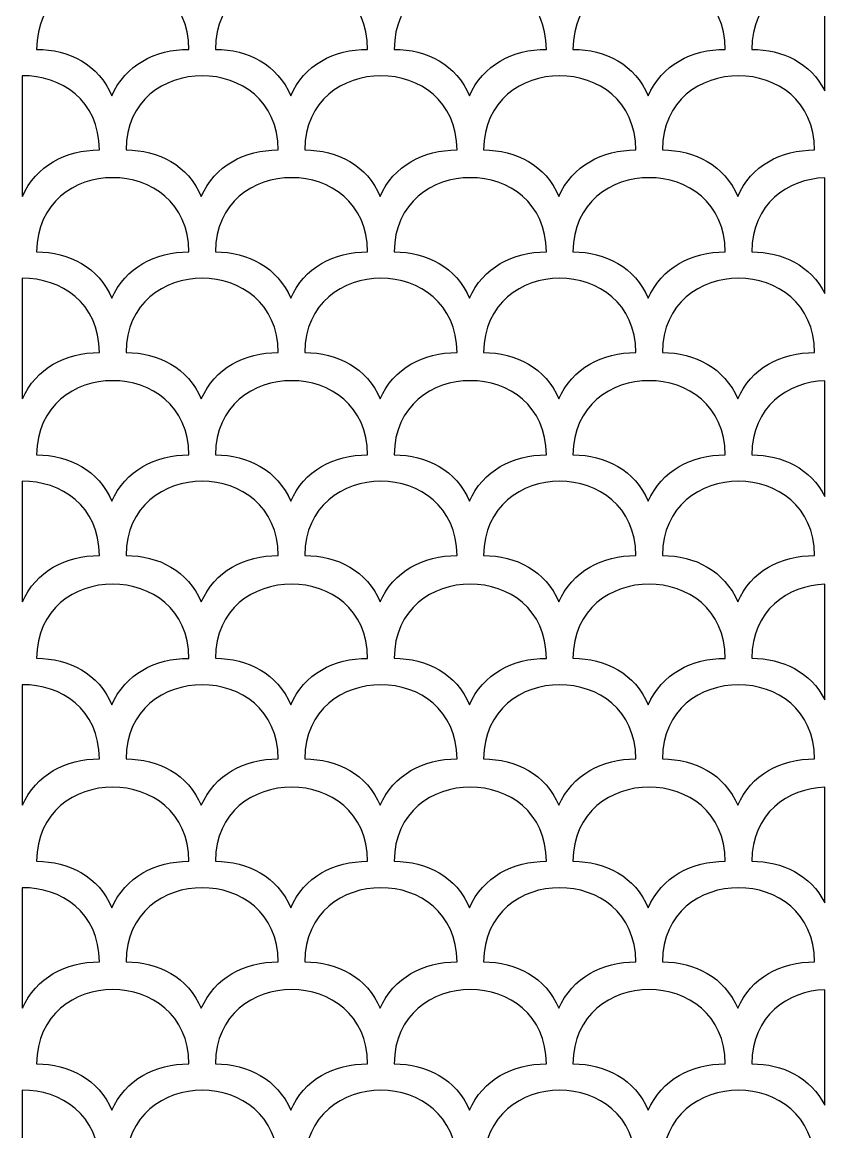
# Model space of a CAD drawing. Header units: centimetres. Extents: x 5 to 101, y -165 to 59.
# Drawn here: x 5 to 47.2, y -109.9 to -51.6 of the extents above; entities that cross this region are included whole.
import ezdxf

# ---------------------------------------------------------------- set-up
doc = ezdxf.new("R2010")
doc.units = ezdxf.units.CM
doc.header["$MEASUREMENT"] = 0
doc.layers.add('layer 1', color=7, linetype='Continuous')

msp = doc.modelspace()

# ---------------------------------------------------------------- linework, layer by layer
at = {"layer": 'layer 1', "color": 124}
for points, knots in [([(9.71881, -55.47827), (9.02398, -53.84336), (7.47233, -53.0409), (5.75924, -53.0409), (5.75924, -53.0409), (5.78249, -47.84025), (13.74571, -47.8391), (13.75985, -53.04151), (13.75985, -53.04151), (11.99073, -53.03488), (10.41225, -53.87118), (9.71881, -55.47827)], [0, 0, 0, 0, 0.25, 0.25, 0.25, 0.25, 0.5, 0.5, 0.5, 0.5, 1, 1, 1, 1]), ([(19.11681, -55.47827), (18.42198, -53.84336), (16.87033, -53.0409), (15.15724, -53.0409), (15.15724, -53.0409), (15.18049, -47.84025), (23.14371, -47.8391), (23.15785, -53.04151), (23.15785, -53.04151), (21.38873, -53.03488), (19.81025, -53.87118), (19.11681, -55.47827)], [0, 0, 0, 0, 0.25, 0.25, 0.25, 0.25, 0.5, 0.5, 0.5, 0.5, 1, 1, 1, 1]), ([(28.51481, -55.47827), (27.81998, -53.84336), (26.26833, -53.0409), (24.55524, -53.0409), (24.55524, -53.0409), (24.57849, -47.84025), (32.54171, -47.8391), (32.55585, -53.04151), (32.55585, -53.04151), (30.78673, -53.03488), (29.20825, -53.87118), (28.51481, -55.47827)], [0, 0, 0, 0, 0.25, 0.25, 0.25, 0.25, 0.5, 0.5, 0.5, 0.5, 1, 1, 1, 1]), ([(37.91281, -55.47827), (37.21798, -53.84336), (35.66633, -53.0409), (33.95324, -53.0409), (33.95324, -53.0409), (33.97649, -47.84025), (41.93971, -47.8391), (41.95385, -53.04151), (41.95385, -53.04151), (40.18473, -53.03488), (38.60625, -53.87118), (37.91281, -55.47827)], [0, 0, 0, 0, 0.25, 0.25, 0.25, 0.25, 0.5, 0.5, 0.5, 0.5, 1, 1, 1, 1]), ([(47.18964, -55.2183), (46.44632, -53.75827), (44.97094, -53.0409), (43.35124, -53.0409), (43.35124, -53.0409), (43.36253, -50.51241), (45.25068, -49.21295), (47.18964, -49.14303), (47.18964, -49.14303), (47.18964, -49.14303), (47.18964, -55.2183), (47.18964, -55.2183)], [0, 0, 0, 0, 0.25, 0.25, 0.25, 0.25, 0.5, 0.5, 0.5, 0.5, 1, 1, 1, 1]), ([(14.41781, -60.76661), (13.72298, -59.1317), (12.17133, -58.32924), (10.45824, -58.32924), (10.45824, -58.32924), (10.48149, -53.12859), (18.44471, -53.12744), (18.45885, -58.32985), (18.45885, -58.32985), (16.68973, -58.32322), (15.11125, -59.15952), (14.41781, -60.76661)], [0, 0, 0, 0, 0.25, 0.25, 0.25, 0.25, 0.5, 0.5, 0.5, 0.5, 1, 1, 1, 1]), ([(23.81581, -60.76661), (23.12098, -59.1317), (21.56933, -58.32924), (19.85624, -58.32924), (19.85624, -58.32924), (19.87949, -53.12859), (27.84271, -53.12744), (27.85685, -58.32985), (27.85685, -58.32985), (26.08773, -58.32322), (24.50925, -59.15952), (23.81581, -60.76661)], [0, 0, 0, 0, 0.25, 0.25, 0.25, 0.25, 0.5, 0.5, 0.5, 0.5, 1, 1, 1, 1]), ([(33.21381, -60.76661), (32.51898, -59.1317), (30.96733, -58.32924), (29.25424, -58.32924), (29.25424, -58.32924), (29.27749, -53.12859), (37.24071, -53.12744), (37.25485, -58.32985), (37.25485, -58.32985), (35.48573, -58.32322), (33.90725, -59.15952), (33.21381, -60.76661)], [0, 0, 0, 0, 0.25, 0.25, 0.25, 0.25, 0.5, 0.5, 0.5, 0.5, 1, 1, 1, 1]), ([(42.61181, -60.76661), (41.91698, -59.1317), (40.36533, -58.32924), (38.65224, -58.32924), (38.65224, -58.32924), (38.67549, -53.12859), (46.63871, -53.12744), (46.65285, -58.32985), (46.65285, -58.32985), (44.88373, -58.32322), (43.30525, -59.15952), (42.61181, -60.76661)], [0, 0, 0, 0, 0.25, 0.25, 0.25, 0.25, 0.5, 0.5, 0.5, 0.5, 1, 1, 1, 1]), ([(5.00148, -54.42882), (7.01759, -54.40134), (9.05372, -55.70151), (9.06085, -58.32985), (9.06085, -58.32985), (7.29173, -58.32322), (5.71325, -59.15952), (5.01981, -60.76661), (5.01981, -60.76661), (5.01377, -60.7524), (5.00765, -60.73824), (5.00148, -60.72414), (5.00148, -60.72414), (5.00148, -60.72414), (5.00148, -54.42882), (5.00148, -54.42882)], [0, 0, 0, 0, 0.2, 0.2, 0.2, 0.2, 0.4, 0.4, 0.4, 0.4, 0.6, 0.6, 0.6, 0.6, 1, 1, 1, 1]), ([(9.71881, -66.12344), (9.02398, -64.48853), (7.47233, -63.68607), (5.75924, -63.68607), (5.75924, -63.68607), (5.78249, -58.48542), (13.74571, -58.48427), (13.75985, -63.68668), (13.75985, -63.68668), (11.99073, -63.68005), (10.41225, -64.51635), (9.71881, -66.12344)], [0, 0, 0, 0, 0.25, 0.25, 0.25, 0.25, 0.5, 0.5, 0.5, 0.5, 1, 1, 1, 1]), ([(19.11681, -66.12344), (18.42198, -64.48853), (16.87033, -63.68607), (15.15724, -63.68607), (15.15724, -63.68607), (15.18049, -58.48542), (23.14371, -58.48427), (23.15785, -63.68668), (23.15785, -63.68668), (21.38873, -63.68005), (19.81025, -64.51635), (19.11681, -66.12344)], [0, 0, 0, 0, 0.25, 0.25, 0.25, 0.25, 0.5, 0.5, 0.5, 0.5, 1, 1, 1, 1]), ([(28.51481, -66.12344), (27.81998, -64.48853), (26.26833, -63.68607), (24.55524, -63.68607), (24.55524, -63.68607), (24.57849, -58.48542), (32.54171, -58.48427), (32.55585, -63.68668), (32.55585, -63.68668), (30.78673, -63.68005), (29.20825, -64.51635), (28.51481, -66.12344)], [0, 0, 0, 0, 0.25, 0.25, 0.25, 0.25, 0.5, 0.5, 0.5, 0.5, 1, 1, 1, 1]), ([(37.91281, -66.12344), (37.21798, -64.48853), (35.66633, -63.68607), (33.95324, -63.68607), (33.95324, -63.68607), (33.97649, -58.48542), (41.93971, -58.48427), (41.95385, -63.68668), (41.95385, -63.68668), (40.18473, -63.68005), (38.60625, -64.51635), (37.91281, -66.12344)], [0, 0, 0, 0, 0.25, 0.25, 0.25, 0.25, 0.5, 0.5, 0.5, 0.5, 1, 1, 1, 1]), ([(47.18964, -65.86347), (46.44632, -64.40344), (44.97094, -63.68607), (43.35124, -63.68607), (43.35124, -63.68607), (43.36253, -61.15758), (45.25068, -59.85812), (47.18964, -59.7882), (47.18964, -59.7882), (47.18964, -59.7882), (47.18964, -65.86347), (47.18964, -65.86347)], [0, 0, 0, 0, 0.25, 0.25, 0.25, 0.25, 0.5, 0.5, 0.5, 0.5, 1, 1, 1, 1]), ([(14.41781, -71.41178), (13.72298, -69.77687), (12.17133, -68.97441), (10.45824, -68.97441), (10.45824, -68.97441), (10.48149, -63.77376), (18.44471, -63.77261), (18.45885, -68.97502), (18.45885, -68.97502), (16.68973, -68.96839), (15.11125, -69.80469), (14.41781, -71.41178)], [0, 0, 0, 0, 0.25, 0.25, 0.25, 0.25, 0.5, 0.5, 0.5, 0.5, 1, 1, 1, 1]), ([(23.81581, -71.41178), (23.12098, -69.77687), (21.56933, -68.97441), (19.85624, -68.97441), (19.85624, -68.97441), (19.87949, -63.77376), (27.84271, -63.77261), (27.85685, -68.97502), (27.85685, -68.97502), (26.08773, -68.96839), (24.50925, -69.80469), (23.81581, -71.41178)], [0, 0, 0, 0, 0.25, 0.25, 0.25, 0.25, 0.5, 0.5, 0.5, 0.5, 1, 1, 1, 1]), ([(33.21381, -71.41178), (32.51898, -69.77687), (30.96733, -68.97441), (29.25424, -68.97441), (29.25424, -68.97441), (29.27749, -63.77376), (37.24071, -63.77261), (37.25485, -68.97502), (37.25485, -68.97502), (35.48573, -68.96839), (33.90725, -69.80469), (33.21381, -71.41178)], [0, 0, 0, 0, 0.25, 0.25, 0.25, 0.25, 0.5, 0.5, 0.5, 0.5, 1, 1, 1, 1]), ([(42.61181, -71.41178), (41.91698, -69.77687), (40.36533, -68.97441), (38.65224, -68.97441), (38.65224, -68.97441), (38.67549, -63.77376), (46.63871, -63.77261), (46.65285, -68.97502), (46.65285, -68.97502), (44.88373, -68.96839), (43.30525, -69.80469), (42.61181, -71.41178)], [0, 0, 0, 0, 0.25, 0.25, 0.25, 0.25, 0.5, 0.5, 0.5, 0.5, 1, 1, 1, 1]), ([(5.00148, -65.07399), (7.01759, -65.04651), (9.05372, -66.34668), (9.06085, -68.97502), (9.06085, -68.97502), (7.29173, -68.96839), (5.71325, -69.80469), (5.01981, -71.41178), (5.01981, -71.41178), (5.01377, -71.39757), (5.00765, -71.38341), (5.00148, -71.36931), (5.00148, -71.36931), (5.00148, -71.36931), (5.00148, -65.07399), (5.00148, -65.07399)], [0, 0, 0, 0, 0.2, 0.2, 0.2, 0.2, 0.4, 0.4, 0.4, 0.4, 0.6, 0.6, 0.6, 0.6, 1, 1, 1, 1]), ([(9.71881, -76.79144), (9.02398, -75.15653), (7.47233, -74.35407), (5.75924, -74.35407), (5.75924, -74.35407), (5.78249, -69.15342), (13.74571, -69.15227), (13.75985, -74.35468), (13.75985, -74.35468), (11.99073, -74.34805), (10.41225, -75.18435), (9.71881, -76.79144)], [0, 0, 0, 0, 0.25, 0.25, 0.25, 0.25, 0.5, 0.5, 0.5, 0.5, 1, 1, 1, 1]), ([(19.11681, -76.79144), (18.42198, -75.15653), (16.87033, -74.35407), (15.15724, -74.35407), (15.15724, -74.35407), (15.18049, -69.15342), (23.14371, -69.15227), (23.15785, -74.35468), (23.15785, -74.35468), (21.38873, -74.34805), (19.81025, -75.18435), (19.11681, -76.79144)], [0, 0, 0, 0, 0.25, 0.25, 0.25, 0.25, 0.5, 0.5, 0.5, 0.5, 1, 1, 1, 1]), ([(28.51481, -76.79144), (27.81998, -75.15653), (26.26833, -74.35407), (24.55524, -74.35407), (24.55524, -74.35407), (24.57849, -69.15342), (32.54171, -69.15227), (32.55585, -74.35468), (32.55585, -74.35468), (30.78673, -74.34805), (29.20825, -75.18435), (28.51481, -76.79144)], [0, 0, 0, 0, 0.25, 0.25, 0.25, 0.25, 0.5, 0.5, 0.5, 0.5, 1, 1, 1, 1]), ([(37.91281, -76.79144), (37.21798, -75.15653), (35.66633, -74.35407), (33.95324, -74.35407), (33.95324, -74.35407), (33.97649, -69.15342), (41.93971, -69.15227), (41.95385, -74.35468), (41.95385, -74.35468), (40.18473, -74.34805), (38.60625, -75.18435), (37.91281, -76.79144)], [0, 0, 0, 0, 0.25, 0.25, 0.25, 0.25, 0.5, 0.5, 0.5, 0.5, 1, 1, 1, 1]), ([(47.18964, -76.53147), (46.44632, -75.07144), (44.97094, -74.35407), (43.35124, -74.35407), (43.35124, -74.35407), (43.36253, -71.82558), (45.25068, -70.52612), (47.18964, -70.4562), (47.18964, -70.4562), (47.18964, -70.4562), (47.18964, -76.53147), (47.18964, -76.53147)], [0, 0, 0, 0, 0.25, 0.25, 0.25, 0.25, 0.5, 0.5, 0.5, 0.5, 1, 1, 1, 1]), ([(14.41781, -82.07978), (13.72298, -80.44487), (12.17133, -79.64241), (10.45824, -79.64241), (10.45824, -79.64241), (10.48149, -74.44176), (18.44471, -74.44061), (18.45885, -79.64302), (18.45885, -79.64302), (16.68973, -79.63639), (15.11125, -80.47269), (14.41781, -82.07978)], [0, 0, 0, 0, 0.25, 0.25, 0.25, 0.25, 0.5, 0.5, 0.5, 0.5, 1, 1, 1, 1]), ([(23.81581, -82.07978), (23.12098, -80.44487), (21.56933, -79.64241), (19.85624, -79.64241), (19.85624, -79.64241), (19.87949, -74.44176), (27.84271, -74.44061), (27.85685, -79.64302), (27.85685, -79.64302), (26.08773, -79.63639), (24.50925, -80.47269), (23.81581, -82.07978)], [0, 0, 0, 0, 0.25, 0.25, 0.25, 0.25, 0.5, 0.5, 0.5, 0.5, 1, 1, 1, 1]), ([(33.21381, -82.07978), (32.51898, -80.44487), (30.96733, -79.64241), (29.25424, -79.64241), (29.25424, -79.64241), (29.27749, -74.44176), (37.24071, -74.44061), (37.25485, -79.64302), (37.25485, -79.64302), (35.48573, -79.63639), (33.90725, -80.47269), (33.21381, -82.07978)], [0, 0, 0, 0, 0.25, 0.25, 0.25, 0.25, 0.5, 0.5, 0.5, 0.5, 1, 1, 1, 1]), ([(42.61181, -82.07978), (41.91698, -80.44487), (40.36533, -79.64241), (38.65224, -79.64241), (38.65224, -79.64241), (38.67549, -74.44176), (46.63871, -74.44061), (46.65285, -79.64302), (46.65285, -79.64302), (44.88373, -79.63639), (43.30525, -80.47269), (42.61181, -82.07978)], [0, 0, 0, 0, 0.25, 0.25, 0.25, 0.25, 0.5, 0.5, 0.5, 0.5, 1, 1, 1, 1]), ([(5.00148, -75.74199), (7.01759, -75.71451), (9.05372, -77.01468), (9.06085, -79.64302), (9.06085, -79.64302), (7.29173, -79.63639), (5.71325, -80.47269), (5.01981, -82.07978), (5.01981, -82.07978), (5.01377, -82.06557), (5.00765, -82.05141), (5.00148, -82.03731), (5.00148, -82.03731), (5.00148, -82.03731), (5.00148, -75.74199), (5.00148, -75.74199)], [0, 0, 0, 0, 0.2, 0.2, 0.2, 0.2, 0.4, 0.4, 0.4, 0.4, 0.6, 0.6, 0.6, 0.6, 1, 1, 1, 1]), ([(9.71881, -87.48227), (9.02398, -85.84736), (7.47233, -85.0449), (5.75924, -85.0449), (5.75924, -85.0449), (5.78249, -79.84425), (13.74571, -79.8431), (13.75985, -85.04551), (13.75985, -85.04551), (11.99073, -85.03888), (10.41225, -85.87518), (9.71881, -87.48227)], [0, 0, 0, 0, 0.25, 0.25, 0.25, 0.25, 0.5, 0.5, 0.5, 0.5, 1, 1, 1, 1]), ([(19.11681, -87.48227), (18.42198, -85.84736), (16.87033, -85.0449), (15.15724, -85.0449), (15.15724, -85.0449), (15.18049, -79.84425), (23.14371, -79.8431), (23.15785, -85.04551), (23.15785, -85.04551), (21.38873, -85.03888), (19.81025, -85.87518), (19.11681, -87.48227)], [0, 0, 0, 0, 0.25, 0.25, 0.25, 0.25, 0.5, 0.5, 0.5, 0.5, 1, 1, 1, 1]), ([(28.51481, -87.48227), (27.81998, -85.84736), (26.26833, -85.0449), (24.55524, -85.0449), (24.55524, -85.0449), (24.57849, -79.84425), (32.54171, -79.8431), (32.55585, -85.04551), (32.55585, -85.04551), (30.78673, -85.03888), (29.20825, -85.87518), (28.51481, -87.48227)], [0, 0, 0, 0, 0.25, 0.25, 0.25, 0.25, 0.5, 0.5, 0.5, 0.5, 1, 1, 1, 1]), ([(37.91281, -87.48227), (37.21798, -85.84736), (35.66633, -85.0449), (33.95324, -85.0449), (33.95324, -85.0449), (33.97649, -79.84425), (41.93971, -79.8431), (41.95385, -85.04551), (41.95385, -85.04551), (40.18473, -85.03888), (38.60625, -85.87518), (37.91281, -87.48227)], [0, 0, 0, 0, 0.25, 0.25, 0.25, 0.25, 0.5, 0.5, 0.5, 0.5, 1, 1, 1, 1]), ([(47.18964, -87.2223), (46.44632, -85.76227), (44.97094, -85.0449), (43.35124, -85.0449), (43.35124, -85.0449), (43.36253, -82.51641), (45.25068, -81.21695), (47.18964, -81.14703), (47.18964, -81.14703), (47.18964, -81.14703), (47.18964, -87.2223), (47.18964, -87.2223)], [0, 0, 0, 0, 0.25, 0.25, 0.25, 0.25, 0.5, 0.5, 0.5, 0.5, 1, 1, 1, 1]), ([(14.41781, -92.77061), (13.72298, -91.1357), (12.17133, -90.33324), (10.45824, -90.33324), (10.45824, -90.33324), (10.48149, -85.13259), (18.44471, -85.13144), (18.45885, -90.33385), (18.45885, -90.33385), (16.68973, -90.32722), (15.11125, -91.16352), (14.41781, -92.77061)], [0, 0, 0, 0, 0.25, 0.25, 0.25, 0.25, 0.5, 0.5, 0.5, 0.5, 1, 1, 1, 1]), ([(23.81581, -92.77061), (23.12098, -91.1357), (21.56933, -90.33324), (19.85624, -90.33324), (19.85624, -90.33324), (19.87949, -85.13259), (27.84271, -85.13144), (27.85685, -90.33385), (27.85685, -90.33385), (26.08773, -90.32722), (24.50925, -91.16352), (23.81581, -92.77061)], [0, 0, 0, 0, 0.25, 0.25, 0.25, 0.25, 0.5, 0.5, 0.5, 0.5, 1, 1, 1, 1]), ([(33.21381, -92.77061), (32.51898, -91.1357), (30.96733, -90.33324), (29.25424, -90.33324), (29.25424, -90.33324), (29.27749, -85.13259), (37.24071, -85.13144), (37.25485, -90.33385), (37.25485, -90.33385), (35.48573, -90.32722), (33.90725, -91.16352), (33.21381, -92.77061)], [0, 0, 0, 0, 0.25, 0.25, 0.25, 0.25, 0.5, 0.5, 0.5, 0.5, 1, 1, 1, 1]), ([(42.61181, -92.77061), (41.91698, -91.1357), (40.36533, -90.33324), (38.65224, -90.33324), (38.65224, -90.33324), (38.67549, -85.13259), (46.63871, -85.13144), (46.65285, -90.33385), (46.65285, -90.33385), (44.88373, -90.32722), (43.30525, -91.16352), (42.61181, -92.77061)], [0, 0, 0, 0, 0.25, 0.25, 0.25, 0.25, 0.5, 0.5, 0.5, 0.5, 1, 1, 1, 1]), ([(5.00148, -86.43282), (7.01759, -86.40534), (9.05372, -87.70551), (9.06085, -90.33385), (9.06085, -90.33385), (7.29173, -90.32722), (5.71325, -91.16352), (5.01981, -92.77061), (5.01981, -92.77061), (5.01377, -92.7564), (5.00765, -92.74224), (5.00148, -92.72814), (5.00148, -92.72814), (5.00148, -92.72814), (5.00148, -86.43282), (5.00148, -86.43282)], [0, 0, 0, 0, 0.2, 0.2, 0.2, 0.2, 0.4, 0.4, 0.4, 0.4, 0.6, 0.6, 0.6, 0.6, 1, 1, 1, 1]), ([(9.71881, -98.15027), (9.02398, -96.51536), (7.47233, -95.7129), (5.75924, -95.7129), (5.75924, -95.7129), (5.78249, -90.51225), (13.74571, -90.5111), (13.75985, -95.71351), (13.75985, -95.71351), (11.99073, -95.70688), (10.41225, -96.54318), (9.71881, -98.15027)], [0, 0, 0, 0, 0.25, 0.25, 0.25, 0.25, 0.5, 0.5, 0.5, 0.5, 1, 1, 1, 1]), ([(19.11681, -98.15027), (18.42198, -96.51536), (16.87033, -95.7129), (15.15724, -95.7129), (15.15724, -95.7129), (15.18049, -90.51225), (23.14371, -90.5111), (23.15785, -95.71351), (23.15785, -95.71351), (21.38873, -95.70688), (19.81025, -96.54318), (19.11681, -98.15027)], [0, 0, 0, 0, 0.25, 0.25, 0.25, 0.25, 0.5, 0.5, 0.5, 0.5, 1, 1, 1, 1]), ([(28.51481, -98.15027), (27.81998, -96.51536), (26.26833, -95.7129), (24.55524, -95.7129), (24.55524, -95.7129), (24.57849, -90.51225), (32.54171, -90.5111), (32.55585, -95.71351), (32.55585, -95.71351), (30.78673, -95.70688), (29.20825, -96.54318), (28.51481, -98.15027)], [0, 0, 0, 0, 0.25, 0.25, 0.25, 0.25, 0.5, 0.5, 0.5, 0.5, 1, 1, 1, 1]), ([(37.91281, -98.15027), (37.21798, -96.51536), (35.66633, -95.7129), (33.95324, -95.7129), (33.95324, -95.7129), (33.97649, -90.51225), (41.93971, -90.5111), (41.95385, -95.71351), (41.95385, -95.71351), (40.18473, -95.70688), (38.60625, -96.54318), (37.91281, -98.15027)], [0, 0, 0, 0, 0.25, 0.25, 0.25, 0.25, 0.5, 0.5, 0.5, 0.5, 1, 1, 1, 1]), ([(47.18964, -97.8903), (46.44632, -96.43027), (44.97094, -95.7129), (43.35124, -95.7129), (43.35124, -95.7129), (43.36253, -93.18441), (45.25068, -91.88495), (47.18964, -91.81503), (47.18964, -91.81503), (47.18964, -91.81503), (47.18964, -97.8903), (47.18964, -97.8903)], [0, 0, 0, 0, 0.25, 0.25, 0.25, 0.25, 0.5, 0.5, 0.5, 0.5, 1, 1, 1, 1]), ([(14.41781, -103.43861), (13.72298, -101.8037), (12.17133, -101.00124), (10.45824, -101.00124), (10.45824, -101.00124), (10.48149, -95.80059), (18.44471, -95.79944), (18.45885, -101.00185), (18.45885, -101.00185), (16.68973, -100.99522), (15.11125, -101.83152), (14.41781, -103.43861)], [0, 0, 0, 0, 0.25, 0.25, 0.25, 0.25, 0.5, 0.5, 0.5, 0.5, 1, 1, 1, 1]), ([(23.81581, -103.43861), (23.12098, -101.8037), (21.56933, -101.00124), (19.85624, -101.00124), (19.85624, -101.00124), (19.87949, -95.80059), (27.84271, -95.79944), (27.85685, -101.00185), (27.85685, -101.00185), (26.08773, -100.99522), (24.50925, -101.83152), (23.81581, -103.43861)], [0, 0, 0, 0, 0.25, 0.25, 0.25, 0.25, 0.5, 0.5, 0.5, 0.5, 1, 1, 1, 1]), ([(33.21381, -103.43861), (32.51898, -101.8037), (30.96733, -101.00124), (29.25424, -101.00124), (29.25424, -101.00124), (29.27749, -95.80059), (37.24071, -95.79944), (37.25485, -101.00185), (37.25485, -101.00185), (35.48573, -100.99522), (33.90725, -101.83152), (33.21381, -103.43861)], [0, 0, 0, 0, 0.25, 0.25, 0.25, 0.25, 0.5, 0.5, 0.5, 0.5, 1, 1, 1, 1]), ([(42.61181, -103.43861), (41.91698, -101.8037), (40.36533, -101.00124), (38.65224, -101.00124), (38.65224, -101.00124), (38.67549, -95.80059), (46.63871, -95.79944), (46.65285, -101.00185), (46.65285, -101.00185), (44.88373, -100.99522), (43.30525, -101.83152), (42.61181, -103.43861)], [0, 0, 0, 0, 0.25, 0.25, 0.25, 0.25, 0.5, 0.5, 0.5, 0.5, 1, 1, 1, 1]), ([(5.00148, -97.10082), (7.01759, -97.07334), (9.05372, -98.37351), (9.06085, -101.00185), (9.06085, -101.00185), (7.29173, -100.99522), (5.71325, -101.83152), (5.01981, -103.43861), (5.01981, -103.43861), (5.01377, -103.4244), (5.00765, -103.41024), (5.00148, -103.39614), (5.00148, -103.39614), (5.00148, -103.39614), (5.00148, -97.10082), (5.00148, -97.10082)], [0, 0, 0, 0, 0.2, 0.2, 0.2, 0.2, 0.4, 0.4, 0.4, 0.4, 0.6, 0.6, 0.6, 0.6, 1, 1, 1, 1]), ([(9.71881, -108.79544), (9.02398, -107.16053), (7.47233, -106.35807), (5.75924, -106.35807), (5.75924, -106.35807), (5.78249, -101.15742), (13.74571, -101.15627), (13.75985, -106.35868), (13.75985, -106.35868), (11.99073, -106.35205), (10.41225, -107.18835), (9.71881, -108.79544)], [0, 0, 0, 0, 0.25, 0.25, 0.25, 0.25, 0.5, 0.5, 0.5, 0.5, 1, 1, 1, 1]), ([(19.11681, -108.79544), (18.42198, -107.16053), (16.87033, -106.35807), (15.15724, -106.35807), (15.15724, -106.35807), (15.18049, -101.15742), (23.14371, -101.15627), (23.15785, -106.35868), (23.15785, -106.35868), (21.38873, -106.35205), (19.81025, -107.18835), (19.11681, -108.79544)], [0, 0, 0, 0, 0.25, 0.25, 0.25, 0.25, 0.5, 0.5, 0.5, 0.5, 1, 1, 1, 1]), ([(28.51481, -108.79544), (27.81998, -107.16053), (26.26833, -106.35807), (24.55524, -106.35807), (24.55524, -106.35807), (24.57849, -101.15742), (32.54171, -101.15627), (32.55585, -106.35868), (32.55585, -106.35868), (30.78673, -106.35205), (29.20825, -107.18835), (28.51481, -108.79544)], [0, 0, 0, 0, 0.25, 0.25, 0.25, 0.25, 0.5, 0.5, 0.5, 0.5, 1, 1, 1, 1]), ([(37.91281, -108.79544), (37.21798, -107.16053), (35.66633, -106.35807), (33.95324, -106.35807), (33.95324, -106.35807), (33.97649, -101.15742), (41.93971, -101.15627), (41.95385, -106.35868), (41.95385, -106.35868), (40.18473, -106.35205), (38.60625, -107.18835), (37.91281, -108.79544)], [0, 0, 0, 0, 0.25, 0.25, 0.25, 0.25, 0.5, 0.5, 0.5, 0.5, 1, 1, 1, 1]), ([(47.18964, -108.53547), (46.44632, -107.07544), (44.97094, -106.35807), (43.35124, -106.35807), (43.35124, -106.35807), (43.36253, -103.82958), (45.25068, -102.53012), (47.18964, -102.4602), (47.18964, -102.4602), (47.18964, -102.4602), (47.18964, -108.53547), (47.18964, -108.53547)], [0, 0, 0, 0, 0.25, 0.25, 0.25, 0.25, 0.5, 0.5, 0.5, 0.5, 1, 1, 1, 1]), ([(14.41781, -114.08378), (13.72298, -112.44887), (12.17133, -111.64641), (10.45824, -111.64641), (10.45824, -111.64641), (10.48149, -106.44576), (18.44471, -106.44461), (18.45885, -111.64702), (18.45885, -111.64702), (16.68973, -111.64039), (15.11125, -112.47669), (14.41781, -114.08378)], [0, 0, 0, 0, 0.25, 0.25, 0.25, 0.25, 0.5, 0.5, 0.5, 0.5, 1, 1, 1, 1]), ([(23.81581, -114.08378), (23.12098, -112.44887), (21.56933, -111.64641), (19.85624, -111.64641), (19.85624, -111.64641), (19.87949, -106.44576), (27.84271, -106.44461), (27.85685, -111.64702), (27.85685, -111.64702), (26.08773, -111.64039), (24.50925, -112.47669), (23.81581, -114.08378)], [0, 0, 0, 0, 0.25, 0.25, 0.25, 0.25, 0.5, 0.5, 0.5, 0.5, 1, 1, 1, 1]), ([(33.21381, -114.08378), (32.51898, -112.44887), (30.96733, -111.64641), (29.25424, -111.64641), (29.25424, -111.64641), (29.27749, -106.44576), (37.24071, -106.44461), (37.25485, -111.64702), (37.25485, -111.64702), (35.48573, -111.64039), (33.90725, -112.47669), (33.21381, -114.08378)], [0, 0, 0, 0, 0.25, 0.25, 0.25, 0.25, 0.5, 0.5, 0.5, 0.5, 1, 1, 1, 1]), ([(42.61181, -114.08378), (41.91698, -112.44887), (40.36533, -111.64641), (38.65224, -111.64641), (38.65224, -111.64641), (38.67549, -106.44576), (46.63871, -106.44461), (46.65285, -111.64702), (46.65285, -111.64702), (44.88373, -111.64039), (43.30525, -112.47669), (42.61181, -114.08378)], [0, 0, 0, 0, 0.25, 0.25, 0.25, 0.25, 0.5, 0.5, 0.5, 0.5, 1, 1, 1, 1]), ([(5.00148, -107.74599), (7.01759, -107.71851), (9.05372, -109.01868), (9.06085, -111.64702), (9.06085, -111.64702), (7.29173, -111.64039), (5.71325, -112.47669), (5.01981, -114.08378), (5.01981, -114.08378), (5.01377, -114.06957), (5.00765, -114.05541), (5.00148, -114.04131), (5.00148, -114.04131), (5.00148, -114.04131), (5.00148, -107.74599), (5.00148, -107.74599)], [0, 0, 0, 0, 0.2, 0.2, 0.2, 0.2, 0.4, 0.4, 0.4, 0.4, 0.6, 0.6, 0.6, 0.6, 1, 1, 1, 1])]:
    msp.add_open_spline(points, degree=3, knots=knots, dxfattribs=at)
at = {"layer": 'layer 1', "color": 250, "lineweight": 9}
for points, knots in [([(9.71881, -55.47827), (9.02398, -53.84336), (7.47233, -53.0409), (5.75924, -53.0409), (5.75924, -53.0409), (5.78249, -47.84025), (13.74571, -47.8391), (13.75985, -53.04151), (13.75985, -53.04151), (11.99073, -53.03488), (10.41225, -53.87118), (9.71881, -55.47827)], [0, 0, 0, 0, 0.25, 0.25, 0.25, 0.25, 0.5, 0.5, 0.5, 0.5, 1, 1, 1, 1]), ([(19.11681, -55.47827), (18.42198, -53.84336), (16.87033, -53.0409), (15.15724, -53.0409), (15.15724, -53.0409), (15.18049, -47.84025), (23.14371, -47.8391), (23.15785, -53.04151), (23.15785, -53.04151), (21.38873, -53.03488), (19.81025, -53.87118), (19.11681, -55.47827)], [0, 0, 0, 0, 0.25, 0.25, 0.25, 0.25, 0.5, 0.5, 0.5, 0.5, 1, 1, 1, 1]), ([(28.51481, -55.47827), (27.81998, -53.84336), (26.26833, -53.0409), (24.55524, -53.0409), (24.55524, -53.0409), (24.57849, -47.84025), (32.54171, -47.8391), (32.55585, -53.04151), (32.55585, -53.04151), (30.78673, -53.03488), (29.20825, -53.87118), (28.51481, -55.47827)], [0, 0, 0, 0, 0.25, 0.25, 0.25, 0.25, 0.5, 0.5, 0.5, 0.5, 1, 1, 1, 1]), ([(37.91281, -55.47827), (37.21798, -53.84336), (35.66633, -53.0409), (33.95324, -53.0409), (33.95324, -53.0409), (33.97649, -47.84025), (41.93971, -47.8391), (41.95385, -53.04151), (41.95385, -53.04151), (40.18473, -53.03488), (38.60625, -53.87118), (37.91281, -55.47827)], [0, 0, 0, 0, 0.25, 0.25, 0.25, 0.25, 0.5, 0.5, 0.5, 0.5, 1, 1, 1, 1]), ([(47.18964, -55.2183), (46.44632, -53.75827), (44.97094, -53.0409), (43.35124, -53.0409), (43.35124, -53.0409), (43.36253, -50.51241), (45.25068, -49.21295), (47.18964, -49.14303)], [0, 0, 0, 0, 0.33333333, 0.33333333, 0.33333333, 0.33333333, 1, 1, 1, 1]), ([(14.41781, -60.76661), (13.72298, -59.1317), (12.17133, -58.32924), (10.45824, -58.32924), (10.45824, -58.32924), (10.48149, -53.12859), (18.44471, -53.12744), (18.45885, -58.32985), (18.45885, -58.32985), (16.68973, -58.32322), (15.11125, -59.15952), (14.41781, -60.76661)], [0, 0, 0, 0, 0.25, 0.25, 0.25, 0.25, 0.5, 0.5, 0.5, 0.5, 1, 1, 1, 1]), ([(23.81581, -60.76661), (23.12098, -59.1317), (21.56933, -58.32924), (19.85624, -58.32924), (19.85624, -58.32924), (19.87949, -53.12859), (27.84271, -53.12744), (27.85685, -58.32985), (27.85685, -58.32985), (26.08773, -58.32322), (24.50925, -59.15952), (23.81581, -60.76661)], [0, 0, 0, 0, 0.25, 0.25, 0.25, 0.25, 0.5, 0.5, 0.5, 0.5, 1, 1, 1, 1]), ([(33.21381, -60.76661), (32.51898, -59.1317), (30.96733, -58.32924), (29.25424, -58.32924), (29.25424, -58.32924), (29.27749, -53.12859), (37.24071, -53.12744), (37.25485, -58.32985), (37.25485, -58.32985), (35.48573, -58.32322), (33.90725, -59.15952), (33.21381, -60.76661)], [0, 0, 0, 0, 0.25, 0.25, 0.25, 0.25, 0.5, 0.5, 0.5, 0.5, 1, 1, 1, 1]), ([(42.61181, -60.76661), (41.91698, -59.1317), (40.36533, -58.32924), (38.65224, -58.32924), (38.65224, -58.32924), (38.67549, -53.12859), (46.63871, -53.12744), (46.65285, -58.32985), (46.65285, -58.32985), (44.88373, -58.32322), (43.30525, -59.15952), (42.61181, -60.76661)], [0, 0, 0, 0, 0.25, 0.25, 0.25, 0.25, 0.5, 0.5, 0.5, 0.5, 1, 1, 1, 1]), ([(5.00148, -54.42882), (7.01759, -54.40134), (9.05372, -55.70151), (9.06085, -58.32985), (9.06085, -58.32985), (7.29173, -58.32322), (5.71325, -59.15952), (5.01981, -60.76661), (5.01981, -60.76661), (5.01377, -60.7524), (5.00765, -60.73824), (5.00148, -60.72414)], [0, 0, 0, 0, 0.25, 0.25, 0.25, 0.25, 0.5, 0.5, 0.5, 0.5, 1, 1, 1, 1]), ([(9.71881, -66.12344), (9.02398, -64.48853), (7.47233, -63.68607), (5.75924, -63.68607), (5.75924, -63.68607), (5.78249, -58.48542), (13.74571, -58.48427), (13.75985, -63.68668), (13.75985, -63.68668), (11.99073, -63.68005), (10.41225, -64.51635), (9.71881, -66.12344)], [0, 0, 0, 0, 0.25, 0.25, 0.25, 0.25, 0.5, 0.5, 0.5, 0.5, 1, 1, 1, 1]), ([(19.11681, -66.12344), (18.42198, -64.48853), (16.87033, -63.68607), (15.15724, -63.68607), (15.15724, -63.68607), (15.18049, -58.48542), (23.14371, -58.48427), (23.15785, -63.68668), (23.15785, -63.68668), (21.38873, -63.68005), (19.81025, -64.51635), (19.11681, -66.12344)], [0, 0, 0, 0, 0.25, 0.25, 0.25, 0.25, 0.5, 0.5, 0.5, 0.5, 1, 1, 1, 1]), ([(28.51481, -66.12344), (27.81998, -64.48853), (26.26833, -63.68607), (24.55524, -63.68607), (24.55524, -63.68607), (24.57849, -58.48542), (32.54171, -58.48427), (32.55585, -63.68668), (32.55585, -63.68668), (30.78673, -63.68005), (29.20825, -64.51635), (28.51481, -66.12344)], [0, 0, 0, 0, 0.25, 0.25, 0.25, 0.25, 0.5, 0.5, 0.5, 0.5, 1, 1, 1, 1]), ([(37.91281, -66.12344), (37.21798, -64.48853), (35.66633, -63.68607), (33.95324, -63.68607), (33.95324, -63.68607), (33.97649, -58.48542), (41.93971, -58.48427), (41.95385, -63.68668), (41.95385, -63.68668), (40.18473, -63.68005), (38.60625, -64.51635), (37.91281, -66.12344)], [0, 0, 0, 0, 0.25, 0.25, 0.25, 0.25, 0.5, 0.5, 0.5, 0.5, 1, 1, 1, 1]), ([(47.18964, -65.86347), (46.44632, -64.40344), (44.97094, -63.68607), (43.35124, -63.68607), (43.35124, -63.68607), (43.36253, -61.15758), (45.25068, -59.85812), (47.18964, -59.7882)], [0, 0, 0, 0, 0.33333333, 0.33333333, 0.33333333, 0.33333333, 1, 1, 1, 1]), ([(14.41781, -71.41178), (13.72298, -69.77687), (12.17133, -68.97441), (10.45824, -68.97441), (10.45824, -68.97441), (10.48149, -63.77376), (18.44471, -63.77261), (18.45885, -68.97502), (18.45885, -68.97502), (16.68973, -68.96839), (15.11125, -69.80469), (14.41781, -71.41178)], [0, 0, 0, 0, 0.25, 0.25, 0.25, 0.25, 0.5, 0.5, 0.5, 0.5, 1, 1, 1, 1]), ([(23.81581, -71.41178), (23.12098, -69.77687), (21.56933, -68.97441), (19.85624, -68.97441), (19.85624, -68.97441), (19.87949, -63.77376), (27.84271, -63.77261), (27.85685, -68.97502), (27.85685, -68.97502), (26.08773, -68.96839), (24.50925, -69.80469), (23.81581, -71.41178)], [0, 0, 0, 0, 0.25, 0.25, 0.25, 0.25, 0.5, 0.5, 0.5, 0.5, 1, 1, 1, 1]), ([(33.21381, -71.41178), (32.51898, -69.77687), (30.96733, -68.97441), (29.25424, -68.97441), (29.25424, -68.97441), (29.27749, -63.77376), (37.24071, -63.77261), (37.25485, -68.97502), (37.25485, -68.97502), (35.48573, -68.96839), (33.90725, -69.80469), (33.21381, -71.41178)], [0, 0, 0, 0, 0.25, 0.25, 0.25, 0.25, 0.5, 0.5, 0.5, 0.5, 1, 1, 1, 1]), ([(42.61181, -71.41178), (41.91698, -69.77687), (40.36533, -68.97441), (38.65224, -68.97441), (38.65224, -68.97441), (38.67549, -63.77376), (46.63871, -63.77261), (46.65285, -68.97502), (46.65285, -68.97502), (44.88373, -68.96839), (43.30525, -69.80469), (42.61181, -71.41178)], [0, 0, 0, 0, 0.25, 0.25, 0.25, 0.25, 0.5, 0.5, 0.5, 0.5, 1, 1, 1, 1]), ([(5.00148, -65.07399), (7.01759, -65.04651), (9.05372, -66.34668), (9.06085, -68.97502), (9.06085, -68.97502), (7.29173, -68.96839), (5.71325, -69.80469), (5.01981, -71.41178), (5.01981, -71.41178), (5.01377, -71.39757), (5.00765, -71.38341), (5.00148, -71.36931)], [0, 0, 0, 0, 0.25, 0.25, 0.25, 0.25, 0.5, 0.5, 0.5, 0.5, 1, 1, 1, 1]), ([(9.71881, -76.79144), (9.02398, -75.15653), (7.47233, -74.35407), (5.75924, -74.35407), (5.75924, -74.35407), (5.78249, -69.15342), (13.74571, -69.15227), (13.75985, -74.35468), (13.75985, -74.35468), (11.99073, -74.34805), (10.41225, -75.18435), (9.71881, -76.79144)], [0, 0, 0, 0, 0.25, 0.25, 0.25, 0.25, 0.5, 0.5, 0.5, 0.5, 1, 1, 1, 1]), ([(19.11681, -76.79144), (18.42198, -75.15653), (16.87033, -74.35407), (15.15724, -74.35407), (15.15724, -74.35407), (15.18049, -69.15342), (23.14371, -69.15227), (23.15785, -74.35468), (23.15785, -74.35468), (21.38873, -74.34805), (19.81025, -75.18435), (19.11681, -76.79144)], [0, 0, 0, 0, 0.25, 0.25, 0.25, 0.25, 0.5, 0.5, 0.5, 0.5, 1, 1, 1, 1]), ([(28.51481, -76.79144), (27.81998, -75.15653), (26.26833, -74.35407), (24.55524, -74.35407), (24.55524, -74.35407), (24.57849, -69.15342), (32.54171, -69.15227), (32.55585, -74.35468), (32.55585, -74.35468), (30.78673, -74.34805), (29.20825, -75.18435), (28.51481, -76.79144)], [0, 0, 0, 0, 0.25, 0.25, 0.25, 0.25, 0.5, 0.5, 0.5, 0.5, 1, 1, 1, 1]), ([(37.91281, -76.79144), (37.21798, -75.15653), (35.66633, -74.35407), (33.95324, -74.35407), (33.95324, -74.35407), (33.97649, -69.15342), (41.93971, -69.15227), (41.95385, -74.35468), (41.95385, -74.35468), (40.18473, -74.34805), (38.60625, -75.18435), (37.91281, -76.79144)], [0, 0, 0, 0, 0.25, 0.25, 0.25, 0.25, 0.5, 0.5, 0.5, 0.5, 1, 1, 1, 1]), ([(47.18964, -76.53147), (46.44632, -75.07144), (44.97094, -74.35407), (43.35124, -74.35407), (43.35124, -74.35407), (43.36253, -71.82558), (45.25068, -70.52612), (47.18964, -70.4562)], [0, 0, 0, 0, 0.33333333, 0.33333333, 0.33333333, 0.33333333, 1, 1, 1, 1]), ([(14.41781, -82.07978), (13.72298, -80.44487), (12.17133, -79.64241), (10.45824, -79.64241), (10.45824, -79.64241), (10.48149, -74.44176), (18.44471, -74.44061), (18.45885, -79.64302), (18.45885, -79.64302), (16.68973, -79.63639), (15.11125, -80.47269), (14.41781, -82.07978)], [0, 0, 0, 0, 0.25, 0.25, 0.25, 0.25, 0.5, 0.5, 0.5, 0.5, 1, 1, 1, 1]), ([(23.81581, -82.07978), (23.12098, -80.44487), (21.56933, -79.64241), (19.85624, -79.64241), (19.85624, -79.64241), (19.87949, -74.44176), (27.84271, -74.44061), (27.85685, -79.64302), (27.85685, -79.64302), (26.08773, -79.63639), (24.50925, -80.47269), (23.81581, -82.07978)], [0, 0, 0, 0, 0.25, 0.25, 0.25, 0.25, 0.5, 0.5, 0.5, 0.5, 1, 1, 1, 1]), ([(33.21381, -82.07978), (32.51898, -80.44487), (30.96733, -79.64241), (29.25424, -79.64241), (29.25424, -79.64241), (29.27749, -74.44176), (37.24071, -74.44061), (37.25485, -79.64302), (37.25485, -79.64302), (35.48573, -79.63639), (33.90725, -80.47269), (33.21381, -82.07978)], [0, 0, 0, 0, 0.25, 0.25, 0.25, 0.25, 0.5, 0.5, 0.5, 0.5, 1, 1, 1, 1]), ([(42.61181, -82.07978), (41.91698, -80.44487), (40.36533, -79.64241), (38.65224, -79.64241), (38.65224, -79.64241), (38.67549, -74.44176), (46.63871, -74.44061), (46.65285, -79.64302), (46.65285, -79.64302), (44.88373, -79.63639), (43.30525, -80.47269), (42.61181, -82.07978)], [0, 0, 0, 0, 0.25, 0.25, 0.25, 0.25, 0.5, 0.5, 0.5, 0.5, 1, 1, 1, 1]), ([(5.00148, -75.74199), (7.01759, -75.71451), (9.05372, -77.01468), (9.06085, -79.64302), (9.06085, -79.64302), (7.29173, -79.63639), (5.71325, -80.47269), (5.01981, -82.07978), (5.01981, -82.07978), (5.01377, -82.06557), (5.00765, -82.05141), (5.00148, -82.03731)], [0, 0, 0, 0, 0.25, 0.25, 0.25, 0.25, 0.5, 0.5, 0.5, 0.5, 1, 1, 1, 1]), ([(9.71881, -87.48227), (9.02398, -85.84736), (7.47233, -85.0449), (5.75924, -85.0449), (5.75924, -85.0449), (5.78249, -79.84425), (13.74571, -79.8431), (13.75985, -85.04551), (13.75985, -85.04551), (11.99073, -85.03888), (10.41225, -85.87518), (9.71881, -87.48227)], [0, 0, 0, 0, 0.25, 0.25, 0.25, 0.25, 0.5, 0.5, 0.5, 0.5, 1, 1, 1, 1]), ([(19.11681, -87.48227), (18.42198, -85.84736), (16.87033, -85.0449), (15.15724, -85.0449), (15.15724, -85.0449), (15.18049, -79.84425), (23.14371, -79.8431), (23.15785, -85.04551), (23.15785, -85.04551), (21.38873, -85.03888), (19.81025, -85.87518), (19.11681, -87.48227)], [0, 0, 0, 0, 0.25, 0.25, 0.25, 0.25, 0.5, 0.5, 0.5, 0.5, 1, 1, 1, 1]), ([(28.51481, -87.48227), (27.81998, -85.84736), (26.26833, -85.0449), (24.55524, -85.0449), (24.55524, -85.0449), (24.57849, -79.84425), (32.54171, -79.8431), (32.55585, -85.04551), (32.55585, -85.04551), (30.78673, -85.03888), (29.20825, -85.87518), (28.51481, -87.48227)], [0, 0, 0, 0, 0.25, 0.25, 0.25, 0.25, 0.5, 0.5, 0.5, 0.5, 1, 1, 1, 1]), ([(37.91281, -87.48227), (37.21798, -85.84736), (35.66633, -85.0449), (33.95324, -85.0449), (33.95324, -85.0449), (33.97649, -79.84425), (41.93971, -79.8431), (41.95385, -85.04551), (41.95385, -85.04551), (40.18473, -85.03888), (38.60625, -85.87518), (37.91281, -87.48227)], [0, 0, 0, 0, 0.25, 0.25, 0.25, 0.25, 0.5, 0.5, 0.5, 0.5, 1, 1, 1, 1]), ([(47.18964, -87.2223), (46.44632, -85.76227), (44.97094, -85.0449), (43.35124, -85.0449), (43.35124, -85.0449), (43.36253, -82.51641), (45.25068, -81.21695), (47.18964, -81.14703)], [0, 0, 0, 0, 0.33333333, 0.33333333, 0.33333333, 0.33333333, 1, 1, 1, 1]), ([(14.41781, -92.77061), (13.72298, -91.1357), (12.17133, -90.33324), (10.45824, -90.33324), (10.45824, -90.33324), (10.48149, -85.13259), (18.44471, -85.13144), (18.45885, -90.33385), (18.45885, -90.33385), (16.68973, -90.32722), (15.11125, -91.16352), (14.41781, -92.77061)], [0, 0, 0, 0, 0.25, 0.25, 0.25, 0.25, 0.5, 0.5, 0.5, 0.5, 1, 1, 1, 1]), ([(23.81581, -92.77061), (23.12098, -91.1357), (21.56933, -90.33324), (19.85624, -90.33324), (19.85624, -90.33324), (19.87949, -85.13259), (27.84271, -85.13144), (27.85685, -90.33385), (27.85685, -90.33385), (26.08773, -90.32722), (24.50925, -91.16352), (23.81581, -92.77061)], [0, 0, 0, 0, 0.25, 0.25, 0.25, 0.25, 0.5, 0.5, 0.5, 0.5, 1, 1, 1, 1]), ([(33.21381, -92.77061), (32.51898, -91.1357), (30.96733, -90.33324), (29.25424, -90.33324), (29.25424, -90.33324), (29.27749, -85.13259), (37.24071, -85.13144), (37.25485, -90.33385), (37.25485, -90.33385), (35.48573, -90.32722), (33.90725, -91.16352), (33.21381, -92.77061)], [0, 0, 0, 0, 0.25, 0.25, 0.25, 0.25, 0.5, 0.5, 0.5, 0.5, 1, 1, 1, 1]), ([(42.61181, -92.77061), (41.91698, -91.1357), (40.36533, -90.33324), (38.65224, -90.33324), (38.65224, -90.33324), (38.67549, -85.13259), (46.63871, -85.13144), (46.65285, -90.33385), (46.65285, -90.33385), (44.88373, -90.32722), (43.30525, -91.16352), (42.61181, -92.77061)], [0, 0, 0, 0, 0.25, 0.25, 0.25, 0.25, 0.5, 0.5, 0.5, 0.5, 1, 1, 1, 1]), ([(5.00148, -86.43282), (7.01759, -86.40534), (9.05372, -87.70551), (9.06085, -90.33385), (9.06085, -90.33385), (7.29173, -90.32722), (5.71325, -91.16352), (5.01981, -92.77061), (5.01981, -92.77061), (5.01377, -92.7564), (5.00765, -92.74224), (5.00148, -92.72814)], [0, 0, 0, 0, 0.25, 0.25, 0.25, 0.25, 0.5, 0.5, 0.5, 0.5, 1, 1, 1, 1]), ([(9.71881, -98.15027), (9.02398, -96.51536), (7.47233, -95.7129), (5.75924, -95.7129), (5.75924, -95.7129), (5.78249, -90.51225), (13.74571, -90.5111), (13.75985, -95.71351), (13.75985, -95.71351), (11.99073, -95.70688), (10.41225, -96.54318), (9.71881, -98.15027)], [0, 0, 0, 0, 0.25, 0.25, 0.25, 0.25, 0.5, 0.5, 0.5, 0.5, 1, 1, 1, 1]), ([(19.11681, -98.15027), (18.42198, -96.51536), (16.87033, -95.7129), (15.15724, -95.7129), (15.15724, -95.7129), (15.18049, -90.51225), (23.14371, -90.5111), (23.15785, -95.71351), (23.15785, -95.71351), (21.38873, -95.70688), (19.81025, -96.54318), (19.11681, -98.15027)], [0, 0, 0, 0, 0.25, 0.25, 0.25, 0.25, 0.5, 0.5, 0.5, 0.5, 1, 1, 1, 1]), ([(28.51481, -98.15027), (27.81998, -96.51536), (26.26833, -95.7129), (24.55524, -95.7129), (24.55524, -95.7129), (24.57849, -90.51225), (32.54171, -90.5111), (32.55585, -95.71351), (32.55585, -95.71351), (30.78673, -95.70688), (29.20825, -96.54318), (28.51481, -98.15027)], [0, 0, 0, 0, 0.25, 0.25, 0.25, 0.25, 0.5, 0.5, 0.5, 0.5, 1, 1, 1, 1]), ([(37.91281, -98.15027), (37.21798, -96.51536), (35.66633, -95.7129), (33.95324, -95.7129), (33.95324, -95.7129), (33.97649, -90.51225), (41.93971, -90.5111), (41.95385, -95.71351), (41.95385, -95.71351), (40.18473, -95.70688), (38.60625, -96.54318), (37.91281, -98.15027)], [0, 0, 0, 0, 0.25, 0.25, 0.25, 0.25, 0.5, 0.5, 0.5, 0.5, 1, 1, 1, 1]), ([(47.18964, -97.8903), (46.44632, -96.43027), (44.97094, -95.7129), (43.35124, -95.7129), (43.35124, -95.7129), (43.36253, -93.18441), (45.25068, -91.88495), (47.18964, -91.81503)], [0, 0, 0, 0, 0.33333333, 0.33333333, 0.33333333, 0.33333333, 1, 1, 1, 1]), ([(14.41781, -103.43861), (13.72298, -101.8037), (12.17133, -101.00124), (10.45824, -101.00124), (10.45824, -101.00124), (10.48149, -95.80059), (18.44471, -95.79944), (18.45885, -101.00185), (18.45885, -101.00185), (16.68973, -100.99522), (15.11125, -101.83152), (14.41781, -103.43861)], [0, 0, 0, 0, 0.25, 0.25, 0.25, 0.25, 0.5, 0.5, 0.5, 0.5, 1, 1, 1, 1]), ([(23.81581, -103.43861), (23.12098, -101.8037), (21.56933, -101.00124), (19.85624, -101.00124), (19.85624, -101.00124), (19.87949, -95.80059), (27.84271, -95.79944), (27.85685, -101.00185), (27.85685, -101.00185), (26.08773, -100.99522), (24.50925, -101.83152), (23.81581, -103.43861)], [0, 0, 0, 0, 0.25, 0.25, 0.25, 0.25, 0.5, 0.5, 0.5, 0.5, 1, 1, 1, 1]), ([(33.21381, -103.43861), (32.51898, -101.8037), (30.96733, -101.00124), (29.25424, -101.00124), (29.25424, -101.00124), (29.27749, -95.80059), (37.24071, -95.79944), (37.25485, -101.00185), (37.25485, -101.00185), (35.48573, -100.99522), (33.90725, -101.83152), (33.21381, -103.43861)], [0, 0, 0, 0, 0.25, 0.25, 0.25, 0.25, 0.5, 0.5, 0.5, 0.5, 1, 1, 1, 1]), ([(42.61181, -103.43861), (41.91698, -101.8037), (40.36533, -101.00124), (38.65224, -101.00124), (38.65224, -101.00124), (38.67549, -95.80059), (46.63871, -95.79944), (46.65285, -101.00185), (46.65285, -101.00185), (44.88373, -100.99522), (43.30525, -101.83152), (42.61181, -103.43861)], [0, 0, 0, 0, 0.25, 0.25, 0.25, 0.25, 0.5, 0.5, 0.5, 0.5, 1, 1, 1, 1]), ([(5.00148, -97.10082), (7.01759, -97.07334), (9.05372, -98.37351), (9.06085, -101.00185), (9.06085, -101.00185), (7.29173, -100.99522), (5.71325, -101.83152), (5.01981, -103.43861), (5.01981, -103.43861), (5.01377, -103.4244), (5.00765, -103.41024), (5.00148, -103.39614)], [0, 0, 0, 0, 0.25, 0.25, 0.25, 0.25, 0.5, 0.5, 0.5, 0.5, 1, 1, 1, 1]), ([(9.71881, -108.79544), (9.02398, -107.16053), (7.47233, -106.35807), (5.75924, -106.35807), (5.75924, -106.35807), (5.78249, -101.15742), (13.74571, -101.15627), (13.75985, -106.35868), (13.75985, -106.35868), (11.99073, -106.35205), (10.41225, -107.18835), (9.71881, -108.79544)], [0, 0, 0, 0, 0.25, 0.25, 0.25, 0.25, 0.5, 0.5, 0.5, 0.5, 1, 1, 1, 1]), ([(19.11681, -108.79544), (18.42198, -107.16053), (16.87033, -106.35807), (15.15724, -106.35807), (15.15724, -106.35807), (15.18049, -101.15742), (23.14371, -101.15627), (23.15785, -106.35868), (23.15785, -106.35868), (21.38873, -106.35205), (19.81025, -107.18835), (19.11681, -108.79544)], [0, 0, 0, 0, 0.25, 0.25, 0.25, 0.25, 0.5, 0.5, 0.5, 0.5, 1, 1, 1, 1]), ([(28.51481, -108.79544), (27.81998, -107.16053), (26.26833, -106.35807), (24.55524, -106.35807), (24.55524, -106.35807), (24.57849, -101.15742), (32.54171, -101.15627), (32.55585, -106.35868), (32.55585, -106.35868), (30.78673, -106.35205), (29.20825, -107.18835), (28.51481, -108.79544)], [0, 0, 0, 0, 0.25, 0.25, 0.25, 0.25, 0.5, 0.5, 0.5, 0.5, 1, 1, 1, 1]), ([(37.91281, -108.79544), (37.21798, -107.16053), (35.66633, -106.35807), (33.95324, -106.35807), (33.95324, -106.35807), (33.97649, -101.15742), (41.93971, -101.15627), (41.95385, -106.35868), (41.95385, -106.35868), (40.18473, -106.35205), (38.60625, -107.18835), (37.91281, -108.79544)], [0, 0, 0, 0, 0.25, 0.25, 0.25, 0.25, 0.5, 0.5, 0.5, 0.5, 1, 1, 1, 1]), ([(47.18964, -108.53547), (46.44632, -107.07544), (44.97094, -106.35807), (43.35124, -106.35807), (43.35124, -106.35807), (43.36253, -103.82958), (45.25068, -102.53012), (47.18964, -102.4602)], [0, 0, 0, 0, 0.33333333, 0.33333333, 0.33333333, 0.33333333, 1, 1, 1, 1]), ([(14.41781, -114.08378), (13.72298, -112.44887), (12.17133, -111.64641), (10.45824, -111.64641), (10.45824, -111.64641), (10.48149, -106.44576), (18.44471, -106.44461), (18.45885, -111.64702), (18.45885, -111.64702), (16.68973, -111.64039), (15.11125, -112.47669), (14.41781, -114.08378)], [0, 0, 0, 0, 0.25, 0.25, 0.25, 0.25, 0.5, 0.5, 0.5, 0.5, 1, 1, 1, 1]), ([(23.81581, -114.08378), (23.12098, -112.44887), (21.56933, -111.64641), (19.85624, -111.64641), (19.85624, -111.64641), (19.87949, -106.44576), (27.84271, -106.44461), (27.85685, -111.64702), (27.85685, -111.64702), (26.08773, -111.64039), (24.50925, -112.47669), (23.81581, -114.08378)], [0, 0, 0, 0, 0.25, 0.25, 0.25, 0.25, 0.5, 0.5, 0.5, 0.5, 1, 1, 1, 1]), ([(33.21381, -114.08378), (32.51898, -112.44887), (30.96733, -111.64641), (29.25424, -111.64641), (29.25424, -111.64641), (29.27749, -106.44576), (37.24071, -106.44461), (37.25485, -111.64702), (37.25485, -111.64702), (35.48573, -111.64039), (33.90725, -112.47669), (33.21381, -114.08378)], [0, 0, 0, 0, 0.25, 0.25, 0.25, 0.25, 0.5, 0.5, 0.5, 0.5, 1, 1, 1, 1]), ([(42.61181, -114.08378), (41.91698, -112.44887), (40.36533, -111.64641), (38.65224, -111.64641), (38.65224, -111.64641), (38.67549, -106.44576), (46.63871, -106.44461), (46.65285, -111.64702), (46.65285, -111.64702), (44.88373, -111.64039), (43.30525, -112.47669), (42.61181, -114.08378)], [0, 0, 0, 0, 0.25, 0.25, 0.25, 0.25, 0.5, 0.5, 0.5, 0.5, 1, 1, 1, 1]), ([(5.00148, -107.74599), (7.01759, -107.71851), (9.05372, -109.01868), (9.06085, -111.64702), (9.06085, -111.64702), (7.29173, -111.64039), (5.71325, -112.47669), (5.01981, -114.08378), (5.01981, -114.08378), (5.01377, -114.06957), (5.00765, -114.05541), (5.00148, -114.04131)], [0, 0, 0, 0, 0.25, 0.25, 0.25, 0.25, 0.5, 0.5, 0.5, 0.5, 1, 1, 1, 1])]:
    msp.add_open_spline(points, degree=3, knots=knots, dxfattribs=at)

doc.saveas('drawing.dxf')
